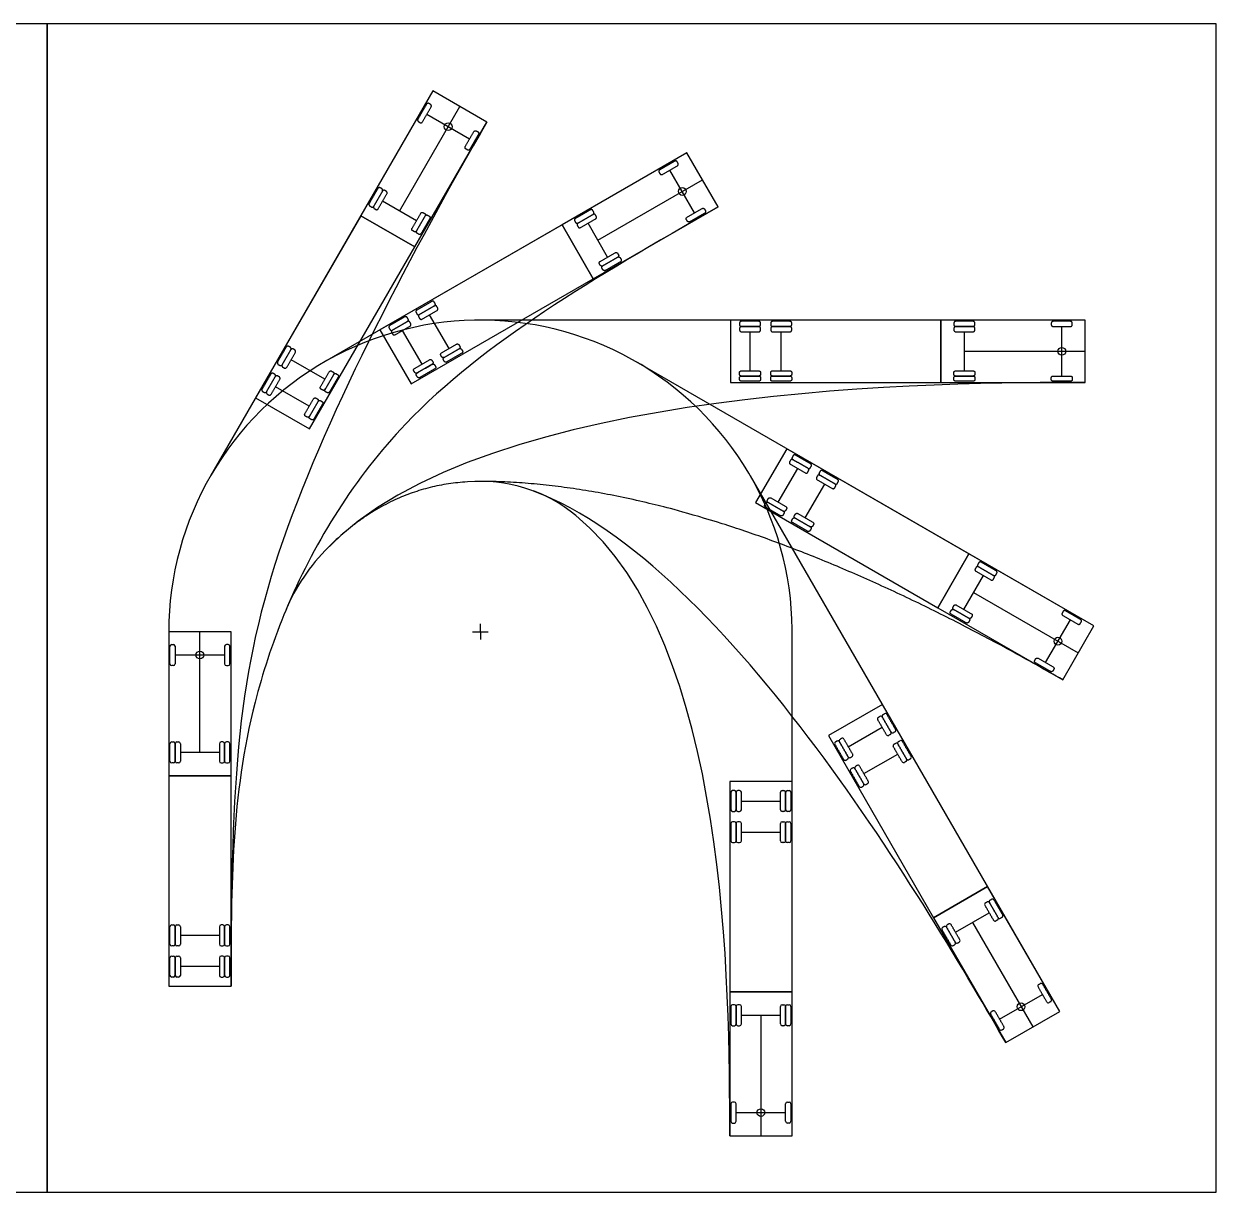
# Model space of a CAD drawing. Header units: millimetres. Extents: x 0.1 to 91.5, y -0.3 to 77.5.
# Drawn here: x 44.87 to 91.51, y 31.81 to 77.53 of the extents above; entities that cross this region are included whole.
import ezdxf

# ---------------------------------------------------------------- set-up
doc = ezdxf.new("R2010")
doc.units = ezdxf.units.MM
for name, color, linetype, true_color in [('AG-DIAGRAM', 7, 'Continuous', 0xfecc66), ('AG-LAYOUT', 7, 'Continuous', 0x66ccff), ('AG-TRANSPORT', 7, 'Continuous', 0x66ffcc), ('X-VPRT', 6, 'Continuous', 0xff00ff)]:
    doc.layers.add(name, color=color, linetype=linetype, true_color=true_color)

msp = doc.modelspace()

# ---------------------------------------------------------------- linework, layer by layer
at = {"layer": 'AG-DIAGRAM'}
for p, q in [((60.871, 74.903), (52.172, 59.837)), ((70.806, 72.481), (56.635, 64.3)), ((86.382, 65.933), (62.731, 65.933)), ((86.722, 53.968), (68.827, 64.3))]:
    msp.add_line(p, q, dxfattribs=at)
msp.add_lwpolyline([(85.388, 38.881), (73.29, 59.837)], dxfattribs=at)
for points, degree in [([(62.982, 73.684), (60.163, 68.8), (53.455, 56.21), (52.977, 48.102), (52.977, 39.873)], 3), ([(86.382, 63.495), (81.32, 63.495), (62.862, 63.495), (56.652, 56.912)], 3), ([(85.503, 51.856), (72.179, 59.549), (62.781, 59.624)], 2), ([(83.277, 37.662), (80.457, 42.545), (72.48, 56.362), (64.8, 59.248)], 3), ([(55.227, 54.832), (55.165, 54.688), (55.105, 54.544), (55.046, 54.401)], 3)]:
    msp.add_open_spline(points, degree=degree, dxfattribs=at)
msp.add_open_spline([(72.025, 70.369), (67.142, 67.55), (60.081, 63.474), (56.288, 57.307), (55.227, 54.832)], degree=3, knots=[0, 0, 0, 0, 49.775311, 82.490682, 82.490682, 82.490682, 82.490682], dxfattribs=at)
at = {"layer": 'AG-LAYOUT'}
msp.add_line((62.426, 53.741), (63.036, 53.741), dxfattribs=at)
for points in [[(50.539, 53.741), (50.539, 39.873)], [(62.731, 53.741), (62.731, 54.046)], [(62.731, 53.741), (62.731, 53.436)], [(74.919, 34.008), (74.919, 53.421)]]:
    msp.add_lwpolyline(points, dxfattribs=at)
for radius, start, end in [(12.192, 358.4933, 180), (5.883, 50.5721, 94.9906)]:
    msp.add_arc((62.731, 53.741), radius, start, end, dxfattribs=at)
for points, degree in [([(62.219, 59.601), (59.068, 59.418), (56.652, 56.912)], 2), ([(72.48, 34.008), (72.48, 39.646), (72.48, 53.341), (66.467, 58.285)], 3), ([(56.652, 56.912), (55.946, 56.164), (55.398, 55.33), (55.046, 54.401)], 3)]:
    msp.add_open_spline(points, degree=degree, dxfattribs=at)
msp.add_open_spline([(55.046, 54.401), (54.578, 53.252), (52.977, 48.322), (52.977, 43.889), (52.977, 39.873)], degree=3, knots=[129.850268, 129.850268, 129.850268, 129.850268, 145.012719, 194.788033, 194.788033, 194.788033, 194.788033], dxfattribs=at)
at = {"layer": 'AG-TRANSPORT'}
for p, q in [((59.564, 70.202), (61.927, 74.293)), ((62.307, 73.018), (60.631, 73.985)), ((67.324, 69.063), (71.415, 71.425)), ((71.107, 70.13), (70.14, 71.806)), ((60.225, 69.82), (58.904, 70.583)), ((67.705, 68.403), (66.943, 69.724)), ((61.502, 64.821), (60.739, 66.142)), ((60.446, 64.212), (59.684, 65.533)), ((73.276, 63.951), (73.276, 65.477)), ((74.495, 63.951), (74.495, 65.477)), ((81.658, 63.951), (81.658, 65.477)), ((85.468, 63.746), (85.468, 65.682)), ((56.644, 63.617), (55.322, 64.38)), ((81.658, 64.714), (86.382, 64.714)), ((56.034, 62.561), (54.713, 63.324)), ((74.38, 58.805), (75.143, 60.126)), ((75.436, 58.195), (76.199, 59.516)), ((81.639, 54.614), (82.402, 55.935)), ((82.021, 55.274), (86.112, 52.912)), ((84.837, 52.531), (85.804, 54.207)), ((51.758, 49.017), (51.758, 53.741)), ((81.97, 42.363), (84.333, 38.272)), ((73.7, 38.732), (73.7, 34.008))]:
    msp.add_line(p, q, dxfattribs=at)
for points in [[(58.051, 70.02), (60.163, 68.8), (62.982, 73.684), (60.871, 74.903)], [(65.922, 69.662), (67.142, 67.55), (72.025, 70.369), (70.806, 72.481)], [(53.936, 62.893), (56.048, 61.673), (60.163, 68.8), (58.051, 70.02)], [(58.795, 65.547), (60.015, 63.435), (67.142, 67.55), (65.922, 69.662)], [(72.514, 65.933), (72.514, 63.495), (80.744, 63.495), (80.744, 65.933)], [(80.744, 65.933), (80.744, 63.495), (86.382, 63.495), (86.382, 65.933)], [(74.712, 60.902), (73.492, 58.791), (80.619, 54.676), (81.839, 56.787)], [(81.839, 56.787), (80.619, 54.676), (85.503, 51.856), (86.722, 53.968)], [(50.539, 48.102), (52.977, 48.102), (52.977, 53.741), (50.539, 53.741)], [(78.454, 50.892), (76.343, 49.672), (80.457, 42.545), (82.569, 43.765)], [(50.539, 39.873), (52.977, 39.873), (52.977, 48.102), (50.539, 48.102)], [(74.919, 47.876), (72.48, 47.876), (72.48, 39.646), (74.919, 39.646)], [(82.569, 43.765), (80.457, 42.545), (83.277, 37.662), (85.388, 38.881)], [(74.919, 39.646), (72.48, 39.646), (72.48, 34.008), (74.919, 34.008)]]:
    msp.add_lwpolyline(points, close=True, dxfattribs=at)
for points in [[(52.726, 52.827), (50.791, 52.827)], [(77.119, 49.241), (78.44, 50.003)], [(52.521, 49.017), (50.995, 49.017)], [(77.728, 48.185), (79.05, 48.948)], [(72.937, 47.114), (74.462, 47.114)], [(72.937, 45.895), (74.462, 45.895)], [(81.31, 41.982), (82.631, 42.744)], [(52.521, 41.854), (50.995, 41.854)], [(52.521, 40.635), (50.995, 40.635)], [(83.037, 38.58), (84.713, 39.547)], [(72.937, 38.732), (74.462, 38.732)], [(72.732, 34.922), (74.667, 34.922)]]:
    msp.add_lwpolyline(points, dxfattribs=at)
for centre in [(61.469, 73.501), (70.624, 70.968), (85.468, 64.714), (85.32, 53.369), (51.758, 52.827), (83.875, 39.063), (73.7, 34.922)]:
    msp.add_circle(centre, 0.152, dxfattribs=at)
for centre, start, end in [((50.654, 53.168), 90, 180), ((50.722, 53.168), 0, 90), ((52.794, 53.168), 90, 180), ((52.862, 53.168), 0, 90), ((50.654, 52.485), 180, 270), ((50.722, 52.485), 270, 0), ((52.794, 52.485), 180, 270), ((52.862, 52.485), 270, 0), ((78.328, 50.333), 120, 210), ((78.388, 50.367), 30, 120), ((78.506, 50.436), 120, 210), ((78.565, 50.47), 30, 120), ((78.906, 49.878), 300, 30), ((76.712, 49.4), 30, 120), ((76.83, 49.468), 120, 210), ((76.889, 49.502), 30, 120), ((78.67, 49.742), 210, 300), ((78.729, 49.776), 300, 30), ((78.847, 49.844), 210, 300), ((79.115, 49.38), 120, 210), ((79.175, 49.414), 30, 120), ((50.654, 49.358), 90, 180), ((50.722, 49.358), 0, 90), ((50.859, 49.358), 90, 180), ((50.927, 49.358), 0, 90), ((52.589, 49.358), 90, 180), ((52.658, 49.358), 0, 90), ((52.794, 49.358), 90, 180), ((52.862, 49.358), 0, 90), ((76.652, 49.366), 120, 210), ((78.938, 49.277), 120, 210), ((78.997, 49.312), 30, 120), ((50.654, 48.675), 180, 270), ((50.722, 48.675), 270, 0), ((50.859, 48.675), 180, 270), ((50.927, 48.675), 270, 0), ((52.589, 48.675), 180, 270), ((52.658, 48.675), 270, 0), ((52.794, 48.675), 180, 270), ((52.862, 48.675), 270, 0), ((76.994, 48.774), 210, 300), ((77.053, 48.808), 300, 30), ((77.171, 48.877), 210, 300), ((77.23, 48.911), 300, 30), ((77.499, 48.446), 30, 120), ((79.279, 48.686), 210, 300), ((79.339, 48.72), 300, 30), ((79.457, 48.788), 210, 300), ((79.516, 48.823), 300, 30), ((77.262, 48.31), 120, 210), ((77.321, 48.344), 30, 120), ((77.439, 48.412), 120, 210), ((77.603, 47.718), 210, 300), ((77.663, 47.753), 300, 30), ((77.781, 47.821), 210, 300), ((77.84, 47.855), 300, 30), ((72.595, 47.455), 90, 180), ((72.664, 47.455), 360, 90), ((72.8, 47.455), 90, 180), ((72.868, 47.455), 360, 90), ((74.531, 47.455), 90, 180), ((74.599, 47.455), 0, 90), ((74.736, 47.455), 90, 180), ((74.804, 47.455), 0, 90), ((72.595, 46.773), 180, 270), ((72.664, 46.773), 270, 0), ((72.8, 46.773), 180, 270), ((72.868, 46.773), 270, 0), ((74.531, 46.773), 180, 270), ((74.599, 46.773), 270, 0), ((74.736, 46.773), 180, 270), ((74.804, 46.773), 270, 0), ((72.595, 46.236), 90, 180), ((72.664, 46.236), 360, 90), ((72.8, 46.236), 90, 180), ((72.868, 46.236), 360, 90), ((74.531, 46.236), 90, 180), ((74.599, 46.236), 0, 90), ((74.736, 46.236), 90, 180), ((74.804, 46.236), 0, 90), ((72.595, 45.553), 180, 270), ((72.664, 45.553), 270, 0), ((72.8, 45.553), 180, 270), ((72.868, 45.553), 270, 0), ((74.531, 45.553), 180, 270), ((74.599, 45.553), 270, 0), ((74.736, 45.553), 180, 270), ((74.804, 45.553), 270, 0), ((82.519, 43.074), 120, 210), ((82.579, 43.108), 30, 120), ((82.697, 43.177), 120, 210), ((82.756, 43.211), 30, 120), ((82.861, 42.483), 210, 300), ((82.92, 42.517), 300, 30), ((83.038, 42.585), 210, 300), ((83.097, 42.619), 300, 30), ((50.654, 42.195), 90, 180), ((50.722, 42.195), 0, 90), ((50.859, 42.195), 90, 180), ((50.927, 42.195), 0, 90), ((52.589, 42.195), 90, 180), ((52.658, 42.195), 0, 90), ((52.794, 42.195), 90, 180), ((52.862, 42.195), 0, 90), ((80.843, 42.107), 120, 210), ((80.903, 42.141), 30, 120), ((81.021, 42.209), 120, 210), ((81.08, 42.243), 30, 120), ((50.654, 41.512), 180, 270), ((50.722, 41.512), 270, 0), ((50.859, 41.512), 180, 270), ((50.927, 41.512), 270, 0), ((52.589, 41.512), 180, 270), ((52.658, 41.512), 270, 0), ((52.794, 41.512), 180, 270), ((52.862, 41.512), 270, 0), ((81.244, 41.549), 300, 30), ((81.362, 41.618), 210, 300), ((81.421, 41.652), 300, 30), ((50.654, 40.976), 90, 180), ((50.722, 40.976), 0, 90), ((50.859, 40.976), 90, 180), ((50.927, 40.976), 0, 90), ((52.589, 40.976), 90, 180), ((52.658, 40.976), 0, 90), ((52.794, 40.976), 90, 180), ((52.862, 40.976), 0, 90), ((81.185, 41.515), 210, 300), ((50.654, 40.293), 180, 270), ((50.722, 40.293), 270, 0), ((50.859, 40.293), 180, 270), ((50.927, 40.293), 270, 0), ((52.589, 40.293), 180, 270), ((52.658, 40.293), 270, 0), ((52.794, 40.293), 180, 270), ((52.862, 40.293), 270, 0), ((84.602, 39.877), 120, 210), ((84.661, 39.911), 30, 120), ((84.943, 39.286), 210, 300), ((85.002, 39.32), 300, 30), ((72.595, 39.073), 90, 180), ((72.664, 39.073), 360, 90), ((72.8, 39.073), 90, 180), ((72.868, 39.073), 360, 90), ((74.531, 39.073), 90, 180), ((74.599, 39.073), 0, 90), ((74.736, 39.073), 90, 180), ((74.804, 39.073), 0, 90), ((82.748, 38.807), 120, 210), ((82.808, 38.841), 30, 120), ((72.595, 38.391), 180, 270), ((72.664, 38.391), 270, 0), ((72.8, 38.391), 180, 270), ((72.868, 38.391), 270, 0), ((74.531, 38.391), 180, 270), ((74.599, 38.391), 270, 0), ((74.736, 38.391), 180, 270), ((74.804, 38.391), 270, 0), ((83.149, 38.25), 300, 30), ((83.09, 38.216), 210, 300), ((72.595, 35.263), 90, 180), ((72.664, 35.263), 360, 90), ((74.736, 35.263), 90, 180), ((74.804, 35.263), 0, 90), ((72.595, 34.581), 180, 270), ((72.664, 34.581), 270, 0), ((74.736, 34.581), 180, 270), ((74.804, 34.581), 270, 0)]:
    msp.add_arc(centre, 0.0683, start, end, dxfattribs=at)
for points in [[(60.308, 73.699), (60.249, 73.733), (60.283, 73.792), (60.454, 74.088), (60.625, 74.383), (60.659, 74.443), (60.718, 74.408), (60.747, 74.391), (60.777, 74.374), (60.836, 74.34), (60.802, 74.281), (60.631, 73.985), (60.461, 73.69), (60.426, 73.63), (60.367, 73.665), (60.338, 73.682), (60.308, 73.699)], [(62.221, 72.594), (62.28, 72.56), (62.314, 72.619), (62.485, 72.915), (62.655, 73.211), (62.69, 73.27), (62.63, 73.304), (62.601, 73.321), (62.571, 73.338), (62.512, 73.372), (62.478, 73.313), (62.307, 73.018), (62.137, 72.722), (62.102, 72.663), (62.162, 72.629), (62.191, 72.612), (62.221, 72.594)], [(69.717, 71.72), (69.682, 71.779), (69.742, 71.813), (70.037, 71.984), (70.333, 72.154), (70.392, 72.188), (70.426, 72.129), (70.443, 72.1), (70.46, 72.07), (70.495, 72.011), (70.435, 71.977), (70.14, 71.806), (69.844, 71.635), (69.785, 71.601), (69.751, 71.66), (69.734, 71.69), (69.717, 71.72)], [(58.403, 70.399), (58.344, 70.433), (58.378, 70.492), (58.549, 70.788), (58.72, 71.084), (58.754, 71.143), (58.813, 71.109), (58.842, 71.092), (58.872, 71.075), (58.931, 71.041), (58.897, 70.981), (58.726, 70.686), (58.556, 70.39), (58.521, 70.331), (58.462, 70.365), (58.433, 70.382), (58.403, 70.399)], [(58.581, 70.297), (58.521, 70.331), (58.556, 70.39), (58.726, 70.686), (58.897, 70.981), (58.931, 71.041), (58.99, 71.006), (59.02, 70.989), (59.049, 70.972), (59.109, 70.938), (59.074, 70.879), (58.904, 70.583), (58.733, 70.288), (58.699, 70.228), (58.64, 70.263), (58.61, 70.28), (58.581, 70.297)], [(60.138, 69.397), (60.197, 69.363), (60.232, 69.422), (60.402, 69.718), (60.573, 70.014), (60.607, 70.073), (60.548, 70.107), (60.518, 70.124), (60.489, 70.141), (60.43, 70.175), (60.396, 70.116), (60.225, 69.82), (60.054, 69.525), (60.02, 69.466), (60.079, 69.431), (60.109, 69.414), (60.138, 69.397)], [(60.316, 69.295), (60.375, 69.261), (60.409, 69.32), (60.58, 69.616), (60.75, 69.911), (60.785, 69.97), (60.725, 70.005), (60.696, 70.022), (60.666, 70.039), (60.607, 70.073), (60.573, 70.014), (60.402, 69.718), (60.232, 69.422), (60.197, 69.363), (60.257, 69.329), (60.286, 69.312), (60.316, 69.295)], [(66.417, 69.815), (66.383, 69.874), (66.442, 69.908), (66.738, 70.079), (67.033, 70.249), (67.093, 70.283), (67.127, 70.224), (67.144, 70.195), (67.161, 70.165), (67.195, 70.106), (67.136, 70.072), (66.84, 69.901), (66.544, 69.73), (66.485, 69.696), (66.451, 69.755), (66.434, 69.785), (66.417, 69.815)], [(66.519, 69.637), (66.485, 69.696), (66.544, 69.73), (66.84, 69.901), (67.136, 70.072), (67.195, 70.106), (67.229, 70.047), (67.246, 70.017), (67.263, 69.988), (67.297, 69.929), (67.238, 69.894), (66.943, 69.724), (66.647, 69.553), (66.588, 69.519), (66.554, 69.578), (66.537, 69.608), (66.519, 69.637)], [(70.821, 69.807), (70.855, 69.748), (70.914, 69.782), (71.21, 69.953), (71.506, 70.123), (71.565, 70.158), (71.53, 70.217), (71.513, 70.246), (71.496, 70.276), (71.462, 70.335), (71.403, 70.301), (71.107, 70.13), (70.812, 69.959), (70.753, 69.925), (70.787, 69.866), (70.804, 69.837), (70.821, 69.807)], [(67.419, 68.079), (67.453, 68.02), (67.512, 68.054), (67.808, 68.225), (68.104, 68.396), (68.163, 68.43), (68.129, 68.489), (68.111, 68.519), (68.094, 68.548), (68.06, 68.607), (68.001, 68.573), (67.705, 68.403), (67.41, 68.232), (67.351, 68.198), (67.385, 68.139), (67.402, 68.109), (67.419, 68.079)], [(67.521, 67.902), (67.555, 67.843), (67.615, 67.877), (67.91, 68.048), (68.206, 68.218), (68.265, 68.253), (68.231, 68.312), (68.214, 68.341), (68.197, 68.371), (68.163, 68.43), (68.104, 68.396), (67.808, 68.225), (67.512, 68.054), (67.453, 68.02), (67.487, 67.961), (67.504, 67.932), (67.521, 67.902)], [(60.214, 66.233), (60.18, 66.292), (60.239, 66.326), (60.535, 66.497), (60.83, 66.668), (60.889, 66.702), (60.924, 66.643), (60.941, 66.613), (60.958, 66.584), (60.992, 66.525), (60.933, 66.49), (60.637, 66.32), (60.341, 66.149), (60.282, 66.115), (60.248, 66.174), (60.231, 66.204), (60.214, 66.233)], [(60.316, 66.056), (60.282, 66.115), (60.341, 66.149), (60.637, 66.32), (60.933, 66.49), (60.992, 66.525), (61.026, 66.466), (61.043, 66.436), (61.06, 66.406), (61.094, 66.347), (61.035, 66.313), (60.739, 66.142), (60.444, 65.972), (60.385, 65.937), (60.35, 65.997), (60.333, 66.026), (60.316, 66.056)], [(59.158, 65.624), (59.124, 65.683), (59.183, 65.717), (59.479, 65.888), (59.774, 66.058), (59.834, 66.092), (59.868, 66.033), (59.885, 66.004), (59.902, 65.974), (59.936, 65.915), (59.877, 65.881), (59.581, 65.71), (59.285, 65.539), (59.226, 65.505), (59.192, 65.564), (59.175, 65.594), (59.158, 65.624)], [(59.26, 65.446), (59.226, 65.505), (59.285, 65.539), (59.581, 65.71), (59.877, 65.881), (59.936, 65.915), (59.97, 65.856), (59.987, 65.826), (60.004, 65.797), (60.038, 65.738), (59.979, 65.703), (59.684, 65.533), (59.388, 65.362), (59.329, 65.328), (59.295, 65.387), (59.277, 65.417), (59.26, 65.446)], [(72.866, 65.818), (72.866, 65.886), (72.934, 65.886), (73.276, 65.886), (73.617, 65.886), (73.686, 65.886), (73.686, 65.818), (73.686, 65.784), (73.686, 65.75), (73.686, 65.682), (73.617, 65.682), (73.276, 65.682), (72.934, 65.682), (72.866, 65.682), (72.866, 65.75), (72.866, 65.784), (72.866, 65.818)], [(74.085, 65.818), (74.085, 65.886), (74.154, 65.886), (74.495, 65.886), (74.837, 65.886), (74.905, 65.886), (74.905, 65.818), (74.905, 65.784), (74.905, 65.75), (74.905, 65.682), (74.837, 65.682), (74.495, 65.682), (74.154, 65.682), (74.085, 65.682), (74.085, 65.75), (74.085, 65.784), (74.085, 65.818)], [(81.248, 65.818), (81.248, 65.886), (81.316, 65.886), (81.658, 65.886), (81.999, 65.886), (82.068, 65.886), (82.068, 65.818), (82.068, 65.784), (82.068, 65.75), (82.068, 65.682), (81.999, 65.682), (81.658, 65.682), (81.316, 65.682), (81.248, 65.682), (81.248, 65.75), (81.248, 65.784), (81.248, 65.818)], [(85.058, 65.818), (85.058, 65.886), (85.126, 65.886), (85.468, 65.886), (85.809, 65.886), (85.878, 65.886), (85.878, 65.818), (85.878, 65.784), (85.878, 65.75), (85.878, 65.682), (85.809, 65.682), (85.468, 65.682), (85.126, 65.682), (85.058, 65.682), (85.058, 65.75), (85.058, 65.784), (85.058, 65.818)], [(72.866, 65.613), (72.866, 65.682), (72.934, 65.682), (73.276, 65.682), (73.617, 65.682), (73.686, 65.682), (73.686, 65.613), (73.686, 65.579), (73.686, 65.545), (73.686, 65.477), (73.617, 65.477), (73.276, 65.477), (72.934, 65.477), (72.866, 65.477), (72.866, 65.545), (72.866, 65.579), (72.866, 65.613)], [(74.085, 65.613), (74.085, 65.682), (74.154, 65.682), (74.495, 65.682), (74.837, 65.682), (74.905, 65.682), (74.905, 65.613), (74.905, 65.579), (74.905, 65.545), (74.905, 65.477), (74.837, 65.477), (74.495, 65.477), (74.154, 65.477), (74.085, 65.477), (74.085, 65.545), (74.085, 65.579), (74.085, 65.613)], [(81.248, 65.613), (81.248, 65.682), (81.316, 65.682), (81.658, 65.682), (81.999, 65.682), (82.068, 65.682), (82.068, 65.613), (82.068, 65.579), (82.068, 65.545), (82.068, 65.477), (81.999, 65.477), (81.658, 65.477), (81.316, 65.477), (81.248, 65.477), (81.248, 65.545), (81.248, 65.579), (81.248, 65.613)], [(54.822, 64.196), (54.763, 64.23), (54.797, 64.289), (54.967, 64.585), (55.138, 64.881), (55.172, 64.94), (55.231, 64.906), (55.261, 64.889), (55.291, 64.872), (55.35, 64.837), (55.316, 64.778), (55.145, 64.483), (54.974, 64.187), (54.94, 64.128), (54.881, 64.162), (54.851, 64.179), (54.822, 64.196)], [(61.216, 64.498), (61.25, 64.439), (61.309, 64.473), (61.605, 64.644), (61.9, 64.814), (61.959, 64.849), (61.925, 64.908), (61.908, 64.937), (61.891, 64.967), (61.857, 65.026), (61.798, 64.992), (61.502, 64.821), (61.206, 64.65), (61.147, 64.616), (61.181, 64.557), (61.199, 64.528), (61.216, 64.498)], [(61.318, 64.321), (61.352, 64.261), (61.411, 64.296), (61.707, 64.466), (62.003, 64.637), (62.062, 64.671), (62.028, 64.73), (62.011, 64.76), (61.994, 64.789), (61.959, 64.849), (61.9, 64.814), (61.605, 64.644), (61.309, 64.473), (61.25, 64.439), (61.284, 64.38), (61.301, 64.35), (61.318, 64.321)], [(54.999, 64.094), (54.94, 64.128), (54.974, 64.187), (55.145, 64.483), (55.316, 64.778), (55.35, 64.837), (55.409, 64.803), (55.438, 64.786), (55.468, 64.769), (55.527, 64.735), (55.493, 64.676), (55.322, 64.38), (55.152, 64.084), (55.117, 64.025), (55.058, 64.059), (55.029, 64.076), (54.999, 64.094)], [(60.16, 63.888), (60.194, 63.829), (60.253, 63.863), (60.549, 64.034), (60.844, 64.205), (60.904, 64.239), (60.869, 64.298), (60.852, 64.328), (60.835, 64.357), (60.801, 64.416), (60.742, 64.382), (60.446, 64.212), (60.151, 64.041), (60.091, 64.007), (60.126, 63.948), (60.143, 63.918), (60.16, 63.888)], [(56.557, 63.194), (56.616, 63.16), (56.65, 63.219), (56.821, 63.515), (56.992, 63.811), (57.026, 63.87), (56.967, 63.904), (56.937, 63.921), (56.908, 63.938), (56.848, 63.972), (56.814, 63.913), (56.644, 63.617), (56.473, 63.322), (56.439, 63.262), (56.498, 63.228), (56.527, 63.211), (56.557, 63.194)], [(60.262, 63.711), (60.296, 63.652), (60.356, 63.686), (60.651, 63.857), (60.947, 64.027), (61.006, 64.062), (60.972, 64.121), (60.955, 64.15), (60.938, 64.18), (60.904, 64.239), (60.844, 64.205), (60.549, 64.034), (60.253, 63.863), (60.194, 63.829), (60.228, 63.77), (60.245, 63.741), (60.262, 63.711)], [(72.866, 63.815), (72.866, 63.746), (72.934, 63.746), (73.276, 63.746), (73.617, 63.746), (73.686, 63.746), (73.686, 63.815), (73.686, 63.849), (73.686, 63.883), (73.686, 63.951), (73.617, 63.951), (73.276, 63.951), (72.934, 63.951), (72.866, 63.951), (72.866, 63.883), (72.866, 63.849), (72.866, 63.815)], [(74.085, 63.815), (74.085, 63.746), (74.154, 63.746), (74.495, 63.746), (74.837, 63.746), (74.905, 63.746), (74.905, 63.815), (74.905, 63.849), (74.905, 63.883), (74.905, 63.951), (74.837, 63.951), (74.495, 63.951), (74.154, 63.951), (74.085, 63.951), (74.085, 63.883), (74.085, 63.849), (74.085, 63.815)], [(81.248, 63.815), (81.248, 63.746), (81.316, 63.746), (81.658, 63.746), (81.999, 63.746), (82.068, 63.746), (82.068, 63.815), (82.068, 63.849), (82.068, 63.883), (82.068, 63.951), (81.999, 63.951), (81.658, 63.951), (81.316, 63.951), (81.248, 63.951), (81.248, 63.883), (81.248, 63.849), (81.248, 63.815)], [(54.212, 63.14), (54.153, 63.174), (54.187, 63.233), (54.358, 63.529), (54.529, 63.825), (54.563, 63.884), (54.622, 63.85), (54.651, 63.833), (54.681, 63.816), (54.74, 63.782), (54.706, 63.722), (54.535, 63.427), (54.365, 63.131), (54.33, 63.072), (54.271, 63.106), (54.242, 63.123), (54.212, 63.14)], [(54.39, 63.038), (54.33, 63.072), (54.365, 63.131), (54.535, 63.427), (54.706, 63.722), (54.74, 63.782), (54.799, 63.747), (54.829, 63.73), (54.858, 63.713), (54.918, 63.679), (54.883, 63.62), (54.713, 63.324), (54.542, 63.029), (54.508, 62.969), (54.449, 63.004), (54.419, 63.021), (54.39, 63.038)], [(56.734, 63.092), (56.793, 63.058), (56.828, 63.117), (56.998, 63.412), (57.169, 63.708), (57.203, 63.767), (57.144, 63.801), (57.115, 63.819), (57.085, 63.836), (57.026, 63.87), (56.992, 63.811), (56.821, 63.515), (56.65, 63.219), (56.616, 63.16), (56.675, 63.126), (56.705, 63.109), (56.734, 63.092)], [(72.866, 63.61), (72.866, 63.541), (72.934, 63.541), (73.276, 63.541), (73.617, 63.541), (73.686, 63.541), (73.686, 63.61), (73.686, 63.644), (73.686, 63.678), (73.686, 63.746), (73.617, 63.746), (73.276, 63.746), (72.934, 63.746), (72.866, 63.746), (72.866, 63.678), (72.866, 63.644), (72.866, 63.61)], [(74.085, 63.61), (74.085, 63.541), (74.154, 63.541), (74.495, 63.541), (74.837, 63.541), (74.905, 63.541), (74.905, 63.61), (74.905, 63.644), (74.905, 63.678), (74.905, 63.746), (74.837, 63.746), (74.495, 63.746), (74.154, 63.746), (74.085, 63.746), (74.085, 63.678), (74.085, 63.644), (74.085, 63.61)], [(81.248, 63.61), (81.248, 63.541), (81.316, 63.541), (81.658, 63.541), (81.999, 63.541), (82.068, 63.541), (82.068, 63.61), (82.068, 63.644), (82.068, 63.678), (82.068, 63.746), (81.999, 63.746), (81.658, 63.746), (81.316, 63.746), (81.248, 63.746), (81.248, 63.678), (81.248, 63.644), (81.248, 63.61)], [(85.058, 63.61), (85.058, 63.541), (85.126, 63.541), (85.468, 63.541), (85.809, 63.541), (85.878, 63.541), (85.878, 63.61), (85.878, 63.644), (85.878, 63.678), (85.878, 63.746), (85.809, 63.746), (85.468, 63.746), (85.126, 63.746), (85.058, 63.746), (85.058, 63.678), (85.058, 63.644), (85.058, 63.61)], [(55.947, 62.138), (56.006, 62.104), (56.041, 62.163), (56.211, 62.459), (56.382, 62.755), (56.416, 62.814), (56.357, 62.848), (56.327, 62.865), (56.298, 62.882), (56.239, 62.916), (56.205, 62.857), (56.034, 62.561), (55.863, 62.266), (55.829, 62.207), (55.888, 62.172), (55.918, 62.155), (55.947, 62.138)], [(56.125, 62.036), (56.184, 62.002), (56.218, 62.061), (56.389, 62.357), (56.559, 62.652), (56.594, 62.711), (56.534, 62.746), (56.505, 62.763), (56.475, 62.78), (56.416, 62.814), (56.382, 62.755), (56.211, 62.459), (56.041, 62.163), (56.006, 62.104), (56.066, 62.07), (56.095, 62.053), (56.125, 62.036)], [(74.959, 60.627), (74.993, 60.686), (75.052, 60.652), (75.348, 60.481), (75.644, 60.31), (75.703, 60.276), (75.669, 60.217), (75.652, 60.187), (75.635, 60.158), (75.601, 60.099), (75.541, 60.133), (75.246, 60.303), (74.95, 60.474), (74.891, 60.508), (74.925, 60.567), (74.942, 60.597), (74.959, 60.627)], [(74.857, 60.449), (74.891, 60.508), (74.95, 60.474), (75.246, 60.303), (75.541, 60.133), (75.601, 60.099), (75.566, 60.039), (75.549, 60.01), (75.532, 59.98), (75.498, 59.921), (75.439, 59.955), (75.143, 60.126), (74.848, 60.297), (74.788, 60.331), (74.823, 60.39), (74.84, 60.42), (74.857, 60.449)], [(75.913, 59.84), (75.947, 59.899), (76.006, 59.865), (76.302, 59.694), (76.597, 59.523), (76.656, 59.489), (76.622, 59.43), (76.605, 59.4), (76.588, 59.371), (76.554, 59.311), (76.495, 59.346), (76.199, 59.516), (75.903, 59.687), (75.844, 59.721), (75.878, 59.78), (75.895, 59.81), (75.913, 59.84)], [(76.015, 60.017), (76.049, 60.076), (76.108, 60.042), (76.404, 59.871), (76.7, 59.7), (76.759, 59.666), (76.725, 59.607), (76.708, 59.578), (76.691, 59.548), (76.656, 59.489), (76.597, 59.523), (76.302, 59.694), (76.006, 59.865), (75.947, 59.899), (75.981, 59.958), (75.998, 59.987), (76.015, 60.017)], [(73.855, 58.714), (73.821, 58.655), (73.88, 58.621), (74.176, 58.45), (74.471, 58.279), (74.53, 58.245), (74.565, 58.304), (74.582, 58.334), (74.599, 58.363), (74.633, 58.422), (74.574, 58.457), (74.278, 58.627), (73.982, 58.798), (73.923, 58.832), (73.889, 58.773), (73.872, 58.744), (73.855, 58.714)], [(73.957, 58.891), (73.923, 58.832), (73.982, 58.798), (74.278, 58.627), (74.574, 58.457), (74.633, 58.422), (74.667, 58.482), (74.684, 58.511), (74.701, 58.541), (74.735, 58.6), (74.676, 58.634), (74.38, 58.805), (74.085, 58.976), (74.026, 59.01), (73.991, 58.951), (73.974, 58.921), (73.957, 58.891)], [(75.013, 58.282), (74.979, 58.223), (75.038, 58.188), (75.334, 58.018), (75.63, 57.847), (75.689, 57.813), (75.723, 57.872), (75.74, 57.902), (75.757, 57.931), (75.791, 57.99), (75.732, 58.024), (75.436, 58.195), (75.141, 58.366), (75.081, 58.4), (75.047, 58.341), (75.03, 58.311), (75.013, 58.282)], [(74.911, 58.104), (74.877, 58.045), (74.936, 58.011), (75.231, 57.84), (75.527, 57.67), (75.586, 57.635), (75.62, 57.695), (75.637, 57.724), (75.655, 57.754), (75.689, 57.813), (75.63, 57.847), (75.334, 58.018), (75.038, 58.188), (74.979, 58.223), (74.945, 58.163), (74.928, 58.134), (74.911, 58.104)], [(82.218, 56.436), (82.252, 56.495), (82.311, 56.461), (82.607, 56.29), (82.903, 56.119), (82.962, 56.085), (82.928, 56.026), (82.911, 55.996), (82.894, 55.967), (82.86, 55.908), (82.8, 55.942), (82.505, 56.112), (82.209, 56.283), (82.15, 56.317), (82.184, 56.376), (82.201, 56.406), (82.218, 56.436)], [(82.116, 56.258), (82.15, 56.317), (82.209, 56.283), (82.505, 56.112), (82.8, 55.942), (82.86, 55.908), (82.825, 55.848), (82.808, 55.819), (82.791, 55.789), (82.757, 55.73), (82.698, 55.764), (82.402, 55.935), (82.107, 56.106), (82.047, 56.14), (82.082, 56.199), (82.099, 56.229), (82.116, 56.258)], [(81.114, 54.523), (81.08, 54.464), (81.139, 54.43), (81.435, 54.259), (81.73, 54.088), (81.789, 54.054), (81.824, 54.113), (81.841, 54.143), (81.858, 54.172), (81.892, 54.231), (81.833, 54.266), (81.537, 54.436), (81.241, 54.607), (81.182, 54.641), (81.148, 54.582), (81.131, 54.553), (81.114, 54.523)], [(81.216, 54.7), (81.182, 54.641), (81.241, 54.607), (81.537, 54.436), (81.833, 54.266), (81.892, 54.231), (81.926, 54.291), (81.943, 54.32), (81.96, 54.35), (81.994, 54.409), (81.935, 54.443), (81.639, 54.614), (81.344, 54.785), (81.285, 54.819), (81.25, 54.76), (81.233, 54.73), (81.216, 54.7)], [(85.518, 54.531), (85.552, 54.59), (85.611, 54.556), (85.907, 54.385), (86.202, 54.214), (86.262, 54.18), (86.227, 54.121), (86.21, 54.091), (86.193, 54.062), (86.159, 54.003), (86.1, 54.037), (85.804, 54.207), (85.509, 54.378), (85.449, 54.412), (85.484, 54.471), (85.501, 54.501), (85.518, 54.531)], [(84.413, 52.618), (84.379, 52.559), (84.438, 52.525), (84.734, 52.354), (85.03, 52.183), (85.089, 52.149), (85.123, 52.208), (85.14, 52.238), (85.157, 52.267), (85.191, 52.326), (85.132, 52.361), (84.837, 52.531), (84.541, 52.702), (84.482, 52.736), (84.448, 52.677), (84.431, 52.648), (84.413, 52.618)]]:
    msp.add_rational_spline(points, [1, 0.707106781187, 1, 1, 1, 0.707106781187, 1, 1, 1, 0.707106781187, 1, 1, 1, 0.707106781187, 1, 1, 1], degree=2, knots=[0, 0, 0, 0.261799, 0.261799, 1.095133, 1.095133, 1.356932, 1.356932, 1.523599, 1.523599, 1.785398, 1.785398, 2.618731, 2.618731, 2.880531, 2.880531, 3.047198, 3.047198, 3.047198], dxfattribs=at)
for points in [[(50.586, 52.485), (50.586, 52.827), (50.586, 53.168)], [(50.654, 53.236), (50.688, 53.236), (50.722, 53.236)], [(50.791, 53.168), (50.791, 52.827), (50.791, 52.485)], [(52.726, 53.168), (52.726, 52.827), (52.726, 52.485)], [(52.862, 53.236), (52.828, 53.236), (52.794, 53.236)], [(52.931, 52.485), (52.931, 52.827), (52.931, 53.168)], [(50.722, 52.417), (50.688, 52.417), (50.654, 52.417)], [(52.794, 52.417), (52.828, 52.417), (52.862, 52.417)], [(78.294, 50.392), (78.324, 50.41), (78.353, 50.427)], [(78.447, 50.402), (78.617, 50.106), (78.788, 49.81)], [(78.788, 49.81), (78.617, 50.106), (78.447, 50.402)], [(78.472, 50.495), (78.501, 50.512), (78.531, 50.529)], [(78.624, 50.504), (78.795, 50.208), (78.966, 49.913)], [(78.611, 49.708), (78.44, 50.003), (78.269, 50.299)], [(76.677, 49.459), (76.648, 49.442), (76.618, 49.425)], [(77.112, 48.843), (76.941, 49.138), (76.771, 49.434)], [(76.771, 49.434), (76.941, 49.138), (77.112, 48.843)], [(76.855, 49.561), (76.825, 49.544), (76.796, 49.527)], [(77.29, 48.945), (77.119, 49.241), (76.948, 49.536)], [(78.763, 49.717), (78.734, 49.7), (78.704, 49.683)], [(78.941, 49.819), (78.911, 49.802), (78.881, 49.785)], [(79.081, 49.439), (79.111, 49.456), (79.14, 49.473)], [(79.234, 49.448), (79.404, 49.152), (79.575, 48.857)], [(50.586, 48.675), (50.586, 49.017), (50.586, 49.358)], [(50.654, 49.426), (50.688, 49.426), (50.722, 49.426)], [(50.791, 48.675), (50.791, 49.017), (50.791, 49.358)], [(50.791, 49.358), (50.791, 49.017), (50.791, 48.675)], [(50.859, 49.426), (50.893, 49.426), (50.927, 49.426)], [(50.995, 49.358), (50.995, 49.017), (50.995, 48.675)], [(52.521, 49.358), (52.521, 49.017), (52.521, 48.675)], [(52.658, 49.426), (52.623, 49.426), (52.589, 49.426)], [(52.726, 49.358), (52.726, 49.017), (52.726, 48.675)], [(52.726, 48.675), (52.726, 49.017), (52.726, 49.358)], [(52.862, 49.426), (52.828, 49.426), (52.794, 49.426)], [(52.931, 48.675), (52.931, 49.017), (52.931, 49.358)], [(76.593, 49.331), (76.764, 49.036), (76.935, 48.74)], [(79.22, 48.652), (79.05, 48.948), (78.879, 49.243)], [(78.904, 49.337), (78.933, 49.354), (78.963, 49.371)], [(79.398, 48.754), (79.227, 49.05), (79.056, 49.346)], [(79.056, 49.346), (79.227, 49.05), (79.398, 48.754)], [(50.722, 48.607), (50.688, 48.607), (50.654, 48.607)], [(50.927, 48.607), (50.893, 48.607), (50.859, 48.607)], [(52.589, 48.607), (52.623, 48.607), (52.658, 48.607)], [(52.794, 48.607), (52.828, 48.607), (52.862, 48.607)], [(77.028, 48.715), (77.058, 48.732), (77.087, 48.749)], [(77.205, 48.818), (77.235, 48.835), (77.265, 48.852)], [(77.464, 48.505), (77.435, 48.488), (77.405, 48.471)], [(79.373, 48.661), (79.343, 48.644), (79.314, 48.627)], [(79.55, 48.763), (79.521, 48.746), (79.491, 48.729)], [(77.203, 48.276), (77.374, 47.98), (77.544, 47.684)], [(77.287, 48.403), (77.257, 48.386), (77.228, 48.369)], [(77.38, 48.378), (77.551, 48.082), (77.722, 47.787)], [(77.722, 47.787), (77.551, 48.082), (77.38, 48.378)], [(77.899, 47.889), (77.728, 48.185), (77.558, 48.481)], [(77.638, 47.659), (77.667, 47.676), (77.697, 47.693)], [(77.815, 47.762), (77.845, 47.779), (77.874, 47.796)], [(72.527, 47.455), (72.527, 47.114), (72.527, 46.773)], [(72.664, 47.524), (72.629, 47.524), (72.595, 47.524)], [(72.732, 46.773), (72.732, 47.114), (72.732, 47.455)], [(72.732, 47.455), (72.732, 47.114), (72.732, 46.773)], [(72.868, 47.524), (72.834, 47.524), (72.8, 47.524)], [(72.937, 46.773), (72.937, 47.114), (72.937, 47.455)], [(74.462, 46.773), (74.462, 47.114), (74.462, 47.455)], [(74.531, 47.524), (74.565, 47.524), (74.599, 47.524)], [(74.667, 47.455), (74.667, 47.114), (74.667, 46.773)], [(74.667, 46.773), (74.667, 47.114), (74.667, 47.455)], [(74.736, 47.524), (74.77, 47.524), (74.804, 47.524)], [(74.872, 47.455), (74.872, 47.114), (74.872, 46.773)], [(72.595, 46.704), (72.629, 46.704), (72.664, 46.704)], [(72.8, 46.704), (72.834, 46.704), (72.868, 46.704)], [(74.599, 46.704), (74.565, 46.704), (74.531, 46.704)], [(74.804, 46.704), (74.77, 46.704), (74.736, 46.704)], [(72.527, 46.236), (72.527, 45.895), (72.527, 45.553)], [(72.664, 46.305), (72.629, 46.305), (72.595, 46.305)], [(72.732, 46.236), (72.732, 45.895), (72.732, 45.553)], [(72.732, 45.553), (72.732, 45.895), (72.732, 46.236)], [(72.868, 46.305), (72.834, 46.305), (72.8, 46.305)], [(72.937, 45.553), (72.937, 45.895), (72.937, 46.236)], [(74.462, 45.553), (74.462, 45.895), (74.462, 46.236)], [(74.531, 46.305), (74.565, 46.305), (74.599, 46.305)], [(74.667, 45.553), (74.667, 45.895), (74.667, 46.236)], [(74.667, 46.236), (74.667, 45.895), (74.667, 45.553)], [(74.736, 46.305), (74.77, 46.305), (74.804, 46.305)], [(74.872, 46.236), (74.872, 45.895), (74.872, 45.553)], [(72.595, 45.485), (72.629, 45.485), (72.664, 45.485)], [(72.8, 45.485), (72.834, 45.485), (72.868, 45.485)], [(74.599, 45.485), (74.565, 45.485), (74.531, 45.485)], [(74.804, 45.485), (74.77, 45.485), (74.736, 45.485)], [(82.802, 42.449), (82.631, 42.744), (82.46, 43.04)], [(82.485, 43.133), (82.515, 43.15), (82.544, 43.168)], [(82.638, 43.143), (82.808, 42.847), (82.979, 42.551)], [(82.979, 42.551), (82.808, 42.847), (82.638, 43.143)], [(82.663, 43.236), (82.692, 43.253), (82.722, 43.27)], [(82.815, 43.245), (82.986, 42.949), (83.157, 42.654)], [(82.954, 42.458), (82.925, 42.441), (82.895, 42.424)], [(83.132, 42.56), (83.102, 42.543), (83.072, 42.526)], [(50.586, 41.512), (50.586, 41.854), (50.586, 42.195)], [(50.654, 42.264), (50.688, 42.264), (50.722, 42.264)], [(50.791, 42.195), (50.791, 41.854), (50.791, 41.512)], [(50.791, 41.512), (50.791, 41.854), (50.791, 42.195)], [(50.859, 42.264), (50.893, 42.264), (50.927, 42.264)], [(50.995, 42.195), (50.995, 41.854), (50.995, 41.512)], [(52.521, 42.195), (52.521, 41.854), (52.521, 41.512)], [(52.658, 42.264), (52.623, 42.264), (52.589, 42.264)], [(52.726, 41.512), (52.726, 41.854), (52.726, 42.195)], [(52.726, 42.195), (52.726, 41.854), (52.726, 41.512)], [(52.862, 42.264), (52.828, 42.264), (52.794, 42.264)], [(52.931, 41.512), (52.931, 41.854), (52.931, 42.195)], [(80.784, 42.072), (80.955, 41.777), (81.126, 41.481)], [(80.868, 42.2), (80.839, 42.183), (80.809, 42.166)], [(81.303, 41.583), (81.132, 41.879), (80.962, 42.175)], [(80.962, 42.175), (81.132, 41.879), (81.303, 41.583)], [(81.046, 42.302), (81.016, 42.285), (80.987, 42.268)], [(81.481, 41.686), (81.31, 41.982), (81.139, 42.277)], [(81.396, 41.558), (81.426, 41.576), (81.456, 41.593)], [(50.722, 41.444), (50.688, 41.444), (50.654, 41.444)], [(50.654, 41.044), (50.688, 41.044), (50.722, 41.044)], [(50.927, 41.444), (50.893, 41.444), (50.859, 41.444)], [(50.859, 41.044), (50.893, 41.044), (50.927, 41.044)], [(52.589, 41.444), (52.623, 41.444), (52.658, 41.444)], [(52.658, 41.044), (52.623, 41.044), (52.589, 41.044)], [(52.794, 41.444), (52.828, 41.444), (52.862, 41.444)], [(52.862, 41.044), (52.828, 41.044), (52.794, 41.044)], [(81.219, 41.456), (81.249, 41.473), (81.278, 41.49)], [(50.586, 40.293), (50.586, 40.635), (50.586, 40.976)], [(50.791, 40.293), (50.791, 40.635), (50.791, 40.976)], [(50.791, 40.976), (50.791, 40.635), (50.791, 40.293)], [(50.995, 40.976), (50.995, 40.635), (50.995, 40.293)], [(52.521, 40.976), (52.521, 40.635), (52.521, 40.293)], [(52.726, 40.976), (52.726, 40.635), (52.726, 40.293)], [(52.726, 40.293), (52.726, 40.635), (52.726, 40.976)], [(52.931, 40.293), (52.931, 40.635), (52.931, 40.976)], [(50.722, 40.225), (50.688, 40.225), (50.654, 40.225)], [(50.927, 40.225), (50.893, 40.225), (50.859, 40.225)], [(52.589, 40.225), (52.623, 40.225), (52.658, 40.225)], [(52.794, 40.225), (52.828, 40.225), (52.862, 40.225)], [(84.884, 39.252), (84.713, 39.547), (84.543, 39.843)], [(84.568, 39.936), (84.597, 39.953), (84.627, 39.97)], [(84.72, 39.945), (84.891, 39.65), (85.062, 39.354)], [(85.037, 39.261), (85.007, 39.244), (84.977, 39.227)], [(72.527, 39.073), (72.527, 38.732), (72.527, 38.391)], [(72.664, 39.142), (72.629, 39.142), (72.595, 39.142)], [(72.732, 38.391), (72.732, 38.732), (72.732, 39.073)], [(72.732, 39.073), (72.732, 38.732), (72.732, 38.391)], [(72.868, 39.142), (72.834, 39.142), (72.8, 39.142)], [(72.937, 38.391), (72.937, 38.732), (72.937, 39.073)], [(74.462, 38.391), (74.462, 38.732), (74.462, 39.073)], [(74.531, 39.142), (74.565, 39.142), (74.599, 39.142)], [(74.667, 39.073), (74.667, 38.732), (74.667, 38.391)], [(74.667, 38.391), (74.667, 38.732), (74.667, 39.073)], [(74.736, 39.142), (74.77, 39.142), (74.804, 39.142)], [(74.872, 39.073), (74.872, 38.732), (74.872, 38.391)], [(82.689, 38.773), (82.86, 38.477), (83.031, 38.181)], [(82.773, 38.9), (82.744, 38.883), (82.714, 38.866)], [(83.208, 38.284), (83.037, 38.58), (82.867, 38.875)], [(72.595, 38.322), (72.629, 38.322), (72.664, 38.322)], [(72.8, 38.322), (72.834, 38.322), (72.868, 38.322)], [(74.599, 38.322), (74.565, 38.322), (74.531, 38.322)], [(74.804, 38.322), (74.77, 38.322), (74.736, 38.322)], [(83.124, 38.156), (83.154, 38.174), (83.183, 38.191)], [(72.527, 35.263), (72.527, 34.922), (72.527, 34.581)], [(72.664, 35.332), (72.629, 35.332), (72.595, 35.332)], [(72.732, 34.581), (72.732, 34.922), (72.732, 35.263)], [(74.667, 34.581), (74.667, 34.922), (74.667, 35.263)], [(74.736, 35.332), (74.77, 35.332), (74.804, 35.332)], [(74.872, 35.263), (74.872, 34.922), (74.872, 34.581)], [(72.595, 34.512), (72.629, 34.512), (72.664, 34.512)], [(74.804, 34.512), (74.77, 34.512), (74.736, 34.512)]]:
    msp.add_open_spline(points, degree=2, dxfattribs=at)
at = {"layer": 'X-VPRT'}
for points in [[(0.066, 77.528), (0.066, 31.808), (45.786, 31.808), (45.786, 77.528)], [(45.786, 77.528), (45.786, 31.808), (91.506, 31.808), (91.506, 77.528)]]:
    msp.add_lwpolyline(points, close=True, dxfattribs=at)

doc.saveas('drawing.dxf')
